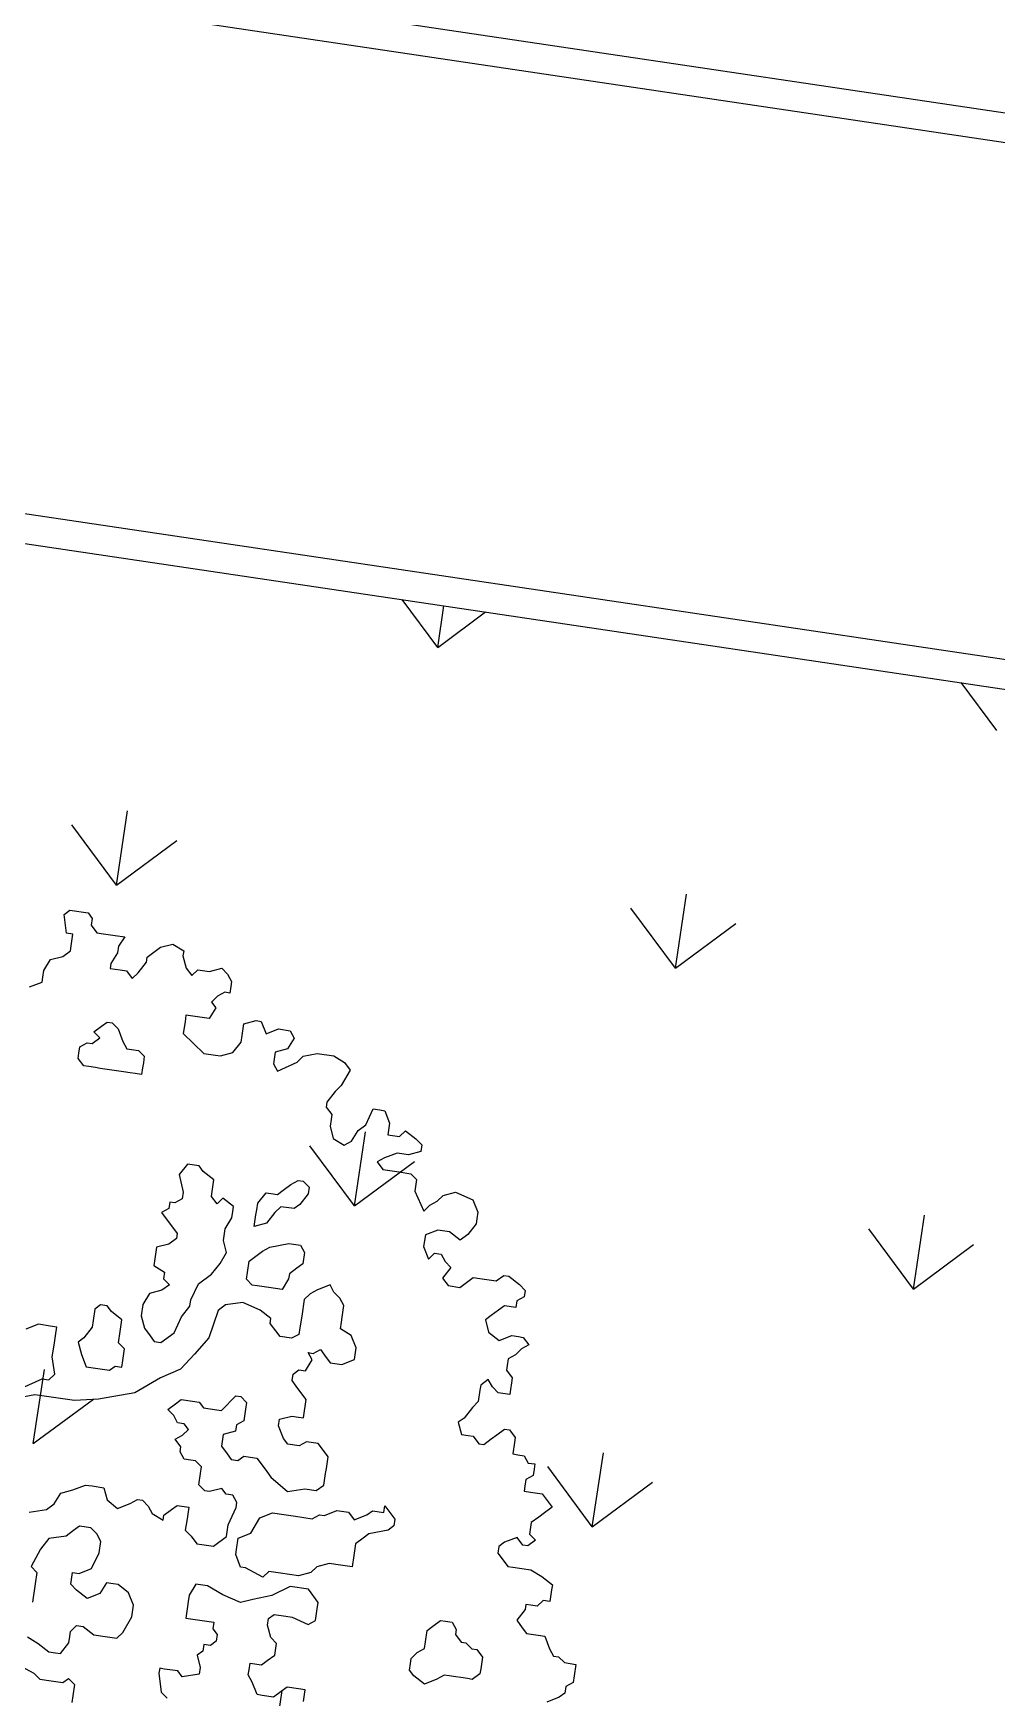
# Model space of a CAD drawing. Header units: millimetres. Extents: x 338 to 506, y 179 to 335.
# Drawn here: x 369.01 to 373.91, y 212.67 to 221.14 of the extents above; entities that cross this region are included whole.
import ezdxf

# ---------------------------------------------------------------- set-up
doc = ezdxf.new("R2010")
doc.units = ezdxf.units.MM
for name, color, linetype in [('ANDEN', 251, 'Continuous'), ('ARBOL-TOP', 3, 'Continuous'), ('MUROS', 32, 'Continuous')]:
    doc.layers.add(name, color=color, linetype=linetype)

# ---------------------------------------------------------------- blocks, each defined once
blk = doc.blocks.new('*X894')
at = {"color": 0}
for p, q in [((31.2055, 121.2319), (31.4749, 121.5013)), ((28.3318, 121.2319), (28.6012, 120.9625)), ((28.3318, 121.2319), (28.7128, 121.2319)), ((31.2055, 121.2319), (31.4749, 120.9625)), ((31.2055, 121.2319), (31.5865, 121.2319)), ((29.7687, 119.795), (30.0381, 120.0644)), ((32.6423, 119.795), (32.8566, 120.0093)), ((26.895, 119.795), (27.276, 119.795)), ((29.7687, 119.795), (30.0381, 119.5256)), ((29.7687, 119.795), (30.1497, 119.795)), ((32.6423, 119.795), (32.8566, 119.5807)), ((32.6423, 119.795), (32.8566, 119.795)), ((28.3318, 118.3582), (28.6012, 118.6276)), ((31.2055, 118.3582), (31.4749, 118.6276)), ((28.3318, 118.3582), (28.6012, 118.0888)), ((28.3318, 118.3582), (28.7128, 118.3582)), ((31.2055, 118.3582), (31.4749, 118.0888)), ((31.2055, 118.3582), (31.5865, 118.3582)), ((29.7687, 116.9213), (30.0381, 117.1908)), ((32.6423, 116.9213), (32.8566, 117.1356)), ((29.7687, 116.9213), (30.0381, 116.6519)), ((29.7687, 116.9213), (30.1497, 116.9213))]:
    blk.add_line(p, q, dxfattribs=at)
blk = doc.blocks.new('ARBOLITO')
at = {"linetype": 'ByBlock'}
for points in [[(462.5954, 69.6888), (462.6099, 69.6971), (462.6099, 69.7033), (462.6099, 69.7117), (462.6162, 69.7262), (462.6307, 69.7324), (462.639, 69.7407), (462.639, 69.747), (462.639, 69.7615), (462.6307, 69.7615), (462.6245, 69.7844), (462.6307, 69.7906), (462.6536, 69.7906), (462.6598, 69.7844), (462.6598, 69.7761), (462.6681, 69.7678), (462.6764, 69.7678), (462.691, 69.7678), (462.7034, 69.7678), (462.6972, 69.7553), (462.6972, 69.747), (462.691, 69.7324), (462.691, 69.7262), (462.6972, 69.7262), (462.7034, 69.7262), (462.7117, 69.7262), (462.7201, 69.7179), (462.7263, 69.7262), (462.7346, 69.7407), (462.7346, 69.747), (462.7491, 69.7615), (462.7637, 69.7678), (462.7782, 69.7615), (462.7782, 69.7553), (462.7845, 69.7407), (462.7928, 69.7324), (462.799, 69.7407), (462.8136, 69.7407), (462.8281, 69.747), (462.8364, 69.7407), (462.8427, 69.7324), (462.8427, 69.7262), (462.8427, 69.7179), (462.8364, 69.7179), (462.8281, 69.7117), (462.8219, 69.7033), (462.8281, 69.6971), (462.8219, 69.6826), (462.8073, 69.6826), (462.7928, 69.6826), (462.7928, 69.6742), (462.7928, 69.6597), (462.8219, 69.6389), (462.8364, 69.6389), (462.8427, 69.6389), (462.8572, 69.6452), (462.8655, 69.6597), (462.8655, 69.668), (462.8655, 69.6826), (462.8801, 69.6888), (462.8863, 69.6888), (462.8946, 69.6742), (462.9091, 69.6826), (462.9237, 69.6826), (462.9299, 69.6742), (462.9237, 69.6597), (462.9091, 69.6535), (462.9091, 69.6389), (462.9154, 69.6306), (462.9382, 69.6452), (462.9445, 69.6535), (462.9611, 69.6597), (462.9819, 69.6597), (462.9964, 69.6535), (463.0047, 69.6452), (462.9964, 69.6244), (462.9902, 69.6161), (462.9819, 69.6015), (462.9819, 69.5953), (462.9902, 69.587), (462.9902, 69.5807), (462.9902, 69.5724), (462.9964, 69.5579), (463.011, 69.5517), (463.0193, 69.5579), (463.0255, 69.5724), (463.0338, 69.5807), (463.0401, 69.6015), (463.0484, 69.6015), (463.0546, 69.6015), (463.0629, 69.587), (463.0629, 69.5724), (463.0775, 69.5724), (463.0837, 69.5807), (463.0982, 69.5724), (463.1065, 69.5662), (463.1065, 69.5579), (463.092, 69.5517), (463.0775, 69.5517), (463.0629, 69.5433), (463.0546, 69.5371), (463.0629, 69.5288), (463.0837, 69.5288), (463.0982, 69.5288), (463.1065, 69.5226), (463.1065, 69.508), (463.1211, 69.4852), (463.1273, 69.4935), (463.1356, 69.4997), (463.1419, 69.508), (463.1564, 69.5143), (463.1793, 69.508), (463.1876, 69.4935), (463.1876, 69.4852), (463.1876, 69.4789), (463.1793, 69.4644), (463.171, 69.4561), (463.1564, 69.4644), (463.1419, 69.4644), (463.1273, 69.4561), (463.1273, 69.4415), (463.1356, 69.427), (463.1419, 69.4353), (463.1502, 69.4353), (463.1564, 69.427), (463.1647, 69.4207), (463.1564, 69.4062), (463.1647, 69.3979), (463.1793, 69.3979), (463.1938, 69.4124), (463.2021, 69.4124), (463.2229, 69.4124), (463.2312, 69.4207), (463.2375, 69.4207), (463.252, 69.4124), (463.2603, 69.4062), (463.2603, 69.3979), (463.252, 69.3917), (463.252, 69.3833), (463.2375, 69.3833), (463.2312, 69.3771), (463.2229, 69.3688), (463.2167, 69.3626), (463.2229, 69.348), (463.2375, 69.3397), (463.252, 69.348), (463.2603, 69.348), (463.2665, 69.348), (463.2749, 69.3397), (463.2665, 69.3335), (463.2603, 69.3252), (463.252, 69.3189), (463.252, 69.3106), (463.252, 69.3044), (463.2603, 69.2961), (463.2603, 69.2898), (463.2603, 69.2815), (463.2603, 69.2753), (463.2458, 69.2753), (463.2375, 69.2815), (463.2312, 69.2898), (463.2229, 69.2815), (463.2229, 69.2753), (463.2229, 69.2607), (463.2167, 69.2524), (463.2084, 69.2379), (463.2021, 69.2317), (463.2084, 69.2171), (463.2167, 69.2171), (463.2229, 69.2171), (463.2312, 69.2088), (463.2375, 69.2088), (463.2458, 69.2171), (463.252, 69.2233), (463.2603, 69.2317), (463.2665, 69.2317), (463.2749, 69.2233), (463.2749, 69.2171), (463.2749, 69.2026), (463.2811, 69.2026), (463.2894, 69.2026), (463.2956, 69.1943), (463.3039, 69.1943), (463.3039, 69.188), (463.3039, 69.1797), (463.2956, 69.1735), (463.2956, 69.1652), (463.2956, 69.1589), (463.3039, 69.1589), (463.3185, 69.1589), (463.333, 69.1444), (463.3247, 69.1361), (463.3185, 69.1298), (463.3102, 69.1215), (463.3102, 69.107), (463.3185, 69.1008), (463.3102, 69.0924), (463.3039, 69.0924), (463.2956, 69.1008), (463.2811, 69.0924), (463.2749, 69.0862), (463.2749, 69.0779), (463.2811, 69.0717), (463.2894, 69.0633), (463.2956, 69.0633), (463.3185, 69.0633), (463.333, 69.0571), (463.3476, 69.0488), (463.3476, 69.0426), (463.3476, 69.028), (463.3393, 69.028), (463.333, 69.0197), (463.3247, 69.0197), (463.3185, 69.0197), (463.3185, 69.0135), (463.3102, 68.9989), (463.3185, 68.9906), (463.3247, 68.9844), (463.3393, 68.9844), (463.3476, 68.9844), (463.3559, 68.9698), (463.3621, 68.9615), (463.3684, 68.9615), (463.3767, 68.9553), (463.3912, 68.9553), (463.3912, 68.9408), (463.3912, 68.9324), (463.3829, 68.9262), (463.3829, 68.9179), (463.3767, 68.9117), (463.3621, 68.9034)], [(462.5954, 69.6888), (462.6099, 69.6971), (462.6099, 69.7033), (462.6099, 69.7117), (462.6162, 69.7262), (462.6307, 69.7324), (462.639, 69.7407), (462.639, 69.747), (462.639, 69.7615), (462.6307, 69.7615), (462.6245, 69.7844), (462.6307, 69.7906), (462.6536, 69.7906), (462.6598, 69.7844), (462.6598, 69.7761), (462.6681, 69.7678), (462.6764, 69.7678), (462.691, 69.7678), (462.7034, 69.7678), (462.6972, 69.7553), (462.6972, 69.747), (462.691, 69.7324), (462.691, 69.7262), (462.6972, 69.7262), (462.7034, 69.7262), (462.7117, 69.7262), (462.7201, 69.7179), (462.7263, 69.7262), (462.7346, 69.7407), (462.7346, 69.747), (462.7491, 69.7615), (462.7637, 69.7678), (462.7782, 69.7615), (462.7782, 69.7553), (462.7845, 69.7407), (462.7928, 69.7324), (462.799, 69.7407), (462.8136, 69.7407), (462.8281, 69.747), (462.8364, 69.7407), (462.8427, 69.7324), (462.8427, 69.7262), (462.8427, 69.7179), (462.8364, 69.7179), (462.8281, 69.7117), (462.8219, 69.7033), (462.8281, 69.6971), (462.8219, 69.6826), (462.8073, 69.6826), (462.7928, 69.6826), (462.7928, 69.6742), (462.7928, 69.6597), (462.8219, 69.6389), (462.8364, 69.6389), (462.8427, 69.6389), (462.8572, 69.6452), (462.8655, 69.6597), (462.8655, 69.668), (462.8655, 69.6826), (462.8801, 69.6888), (462.8863, 69.6888), (462.8946, 69.6742), (462.9091, 69.6826), (462.9237, 69.6826), (462.9299, 69.6742), (462.9237, 69.6597), (462.9091, 69.6535), (462.9091, 69.6389), (462.9154, 69.6306), (462.9382, 69.6452), (462.9445, 69.6535), (462.9611, 69.6597), (462.9819, 69.6597), (462.9964, 69.6535), (463.0047, 69.6452), (462.9964, 69.6244), (462.9902, 69.6161), (462.9819, 69.6015), (462.9819, 69.5953), (462.9902, 69.587), (462.9902, 69.5807), (462.9902, 69.5724), (462.9964, 69.5579), (463.011, 69.5517), (463.0193, 69.5579), (463.0255, 69.5724), (463.0338, 69.5807), (463.0401, 69.6015), (463.0484, 69.6015), (463.0546, 69.6015), (463.0629, 69.587), (463.0629, 69.5724), (463.0775, 69.5724), (463.0837, 69.5807), (463.0982, 69.5724), (463.1065, 69.5662), (463.1065, 69.5579), (463.092, 69.5517), (463.0775, 69.5517), (463.0629, 69.5433), (463.0546, 69.5371), (463.0629, 69.5288), (463.0837, 69.5288), (463.0982, 69.5288), (463.1065, 69.5226), (463.1065, 69.508), (463.1211, 69.4852), (463.1273, 69.4935), (463.1356, 69.4997), (463.1419, 69.508), (463.1564, 69.5143), (463.1793, 69.508), (463.1876, 69.4935), (463.1876, 69.4852), (463.1876, 69.4789), (463.1793, 69.4644), (463.171, 69.4561), (463.1564, 69.4644), (463.1419, 69.4644), (463.1273, 69.4561), (463.1273, 69.4415), (463.1356, 69.427), (463.1419, 69.4353), (463.1502, 69.4353), (463.1564, 69.427), (463.1647, 69.4207), (463.1564, 69.4062), (463.1647, 69.3979), (463.1793, 69.3979), (463.1938, 69.4124), (463.2021, 69.4124), (463.2229, 69.4124), (463.2312, 69.4207), (463.2375, 69.4207), (463.252, 69.4124), (463.2603, 69.4062), (463.2603, 69.3979), (463.252, 69.3917), (463.252, 69.3833), (463.2375, 69.3833), (463.2312, 69.3771), (463.2229, 69.3688), (463.2167, 69.3626), (463.2229, 69.348), (463.2375, 69.3397), (463.252, 69.348), (463.2603, 69.348), (463.2665, 69.348), (463.2749, 69.3397), (463.2665, 69.3335), (463.2603, 69.3252), (463.252, 69.3189), (463.252, 69.3106), (463.252, 69.3044), (463.2603, 69.2961), (463.2603, 69.2898), (463.2603, 69.2815), (463.2603, 69.2753), (463.2458, 69.2753), (463.2375, 69.2815), (463.2312, 69.2898), (463.2229, 69.2815), (463.2229, 69.2753), (463.2229, 69.2607), (463.2167, 69.2524), (463.2084, 69.2379), (463.2021, 69.2317), (463.2084, 69.2171), (463.2167, 69.2171), (463.2229, 69.2171), (463.2312, 69.2088), (463.2375, 69.2088), (463.2458, 69.2171), (463.252, 69.2233), (463.2603, 69.2317), (463.2665, 69.2317), (463.2749, 69.2233), (463.2749, 69.2171), (463.2749, 69.2026), (463.2811, 69.2026), (463.2894, 69.2026), (463.2956, 69.1943), (463.3039, 69.1943), (463.3039, 69.188), (463.3039, 69.1797), (463.2956, 69.1735), (463.2956, 69.1652), (463.2956, 69.1589), (463.3039, 69.1589), (463.3185, 69.1589), (463.333, 69.1444), (463.3247, 69.1361), (463.3185, 69.1298), (463.3102, 69.1215), (463.3102, 69.107), (463.3185, 69.1008), (463.3102, 69.0924), (463.3039, 69.0924), (463.2956, 69.1008), (463.2811, 69.0924), (463.2749, 69.0862), (463.2749, 69.0779), (463.2811, 69.0717), (463.2894, 69.0633), (463.2956, 69.0633), (463.3185, 69.0633), (463.333, 69.0571), (463.3476, 69.0488), (463.3476, 69.0426), (463.3476, 69.028), (463.3393, 69.028), (463.333, 69.0197), (463.3247, 69.0197), (463.3185, 69.0197), (463.3185, 69.0135), (463.3102, 68.9989), (463.3185, 68.9906), (463.3247, 68.9844), (463.3393, 68.9844), (463.3476, 68.9844), (463.3559, 68.9698), (463.3621, 68.9615), (463.3684, 68.9615), (463.3767, 68.9553), (463.3912, 68.9553), (463.3912, 68.9408), (463.3912, 68.9324), (463.3829, 68.9262), (463.3829, 68.9179), (463.3767, 68.9117), (463.3621, 68.9034)], [(462.7117, 69.6015), (462.6972, 69.6015), (462.691, 69.6015), (462.6827, 69.6015), (462.6764, 69.6015), (462.6681, 69.6098), (462.6681, 69.6161), (462.6681, 69.6244), (462.6764, 69.6306), (462.6827, 69.6306), (462.691, 69.6389), (462.6827, 69.6452), (462.691, 69.6535), (462.6972, 69.6597), (462.7034, 69.6597), (462.7117, 69.6535), (462.7201, 69.6389), (462.7263, 69.6306), (462.7408, 69.6306), (462.7491, 69.6244), (462.7491, 69.6161), (462.7491, 69.6098), (462.7491, 69.6015), (462.7408, 69.6015), (462.7346, 69.6015), (462.7263, 69.6015), (462.7117, 69.6015), (462.7117, 69.6015)], [(462.7117, 69.6015), (462.6972, 69.6015), (462.691, 69.6015), (462.6827, 69.6015), (462.6764, 69.6015), (462.6681, 69.6098), (462.6681, 69.6161), (462.6681, 69.6244), (462.6764, 69.6306), (462.6827, 69.6306), (462.691, 69.6389), (462.6827, 69.6452), (462.691, 69.6535), (462.6972, 69.6597), (462.7034, 69.6597), (462.7117, 69.6535), (462.7201, 69.6389), (462.7263, 69.6306), (462.7408, 69.6306), (462.7491, 69.6244), (462.7491, 69.6161), (462.7491, 69.6098), (462.7491, 69.6015), (462.7408, 69.6015), (462.7346, 69.6015), (462.7263, 69.6015), (462.7117, 69.6015)], [(462.8219, 69.2753), (462.8364, 69.2898), (462.8427, 69.3106), (462.851, 69.3252), (462.851, 69.3335), (462.8572, 69.3543), (462.8717, 69.3688), (462.8801, 69.3833), (462.8863, 69.3979), (462.8801, 69.4124), (462.8801, 69.427), (462.8863, 69.4415), (462.8863, 69.4498), (462.8863, 69.4561), (462.8717, 69.4644), (462.8655, 69.4561), (462.8572, 69.4644), (462.8572, 69.4706), (462.8572, 69.4852), (462.8427, 69.4935), (462.8364, 69.4997), (462.8219, 69.4997), (462.8136, 69.4852), (462.8219, 69.4644), (462.8219, 69.4561), (462.8136, 69.4498), (462.8073, 69.4498), (462.8073, 69.4415), (462.799, 69.4353), (462.8073, 69.427), (462.8136, 69.4207), (462.8219, 69.4124), (462.8219, 69.4062), (462.8136, 69.3979), (462.799, 69.3917), (462.799, 69.3771), (462.799, 69.3688), (462.8136, 69.3626), (462.8136, 69.3543), (462.8219, 69.348), (462.8136, 69.3397), (462.799, 69.3335), (462.7928, 69.3189), (462.7928, 69.3044), (462.799, 69.2898), (462.8073, 69.2815), (462.8136, 69.2753), (462.8219, 69.2753), (462.8219, 69.2753)], [(462.8219, 69.2753), (462.8364, 69.2898), (462.8427, 69.3106), (462.851, 69.3252), (462.851, 69.3335), (462.8572, 69.3543), (462.8717, 69.3688), (462.8801, 69.3833), (462.8863, 69.3979), (462.8801, 69.4124), (462.8801, 69.427), (462.8863, 69.4415), (462.8863, 69.4498), (462.8863, 69.4561), (462.8717, 69.4644), (462.8655, 69.4561), (462.8572, 69.4644), (462.8572, 69.4706), (462.8572, 69.4852), (462.8427, 69.4935), (462.8364, 69.4997), (462.8219, 69.4997), (462.8136, 69.4852), (462.8219, 69.4644), (462.8219, 69.4561), (462.8136, 69.4498), (462.8073, 69.4498), (462.8073, 69.4415), (462.799, 69.4353), (462.8073, 69.427), (462.8136, 69.4207), (462.8219, 69.4124), (462.8219, 69.4062), (462.8136, 69.3979), (462.799, 69.3917), (462.799, 69.3771), (462.799, 69.3688), (462.8136, 69.3626), (462.8136, 69.3543), (462.8219, 69.348), (462.8136, 69.3397), (462.799, 69.3335), (462.7928, 69.3189), (462.7928, 69.3044), (462.799, 69.2898), (462.8073, 69.2815), (462.8136, 69.2753), (462.8219, 69.2753)], [(462.9154, 69.4353), (462.9154, 69.4498), (462.9154, 69.4561), (462.9154, 69.4644), (462.9237, 69.4789), (462.9299, 69.4789), (462.9382, 69.4789), (462.9445, 69.4852), (462.9528, 69.4935), (462.9611, 69.4997), (462.9673, 69.4997), (462.9756, 69.4935), (462.9756, 69.4852), (462.9673, 69.4706), (462.9611, 69.4644), (462.9445, 69.4644), (462.9382, 69.4561), (462.9299, 69.4415), (462.9154, 69.4353), (462.9154, 69.4353)], [(462.9154, 69.4353), (462.9154, 69.4498), (462.9154, 69.4561), (462.9154, 69.4644), (462.9237, 69.4789), (462.9299, 69.4789), (462.9382, 69.4789), (462.9445, 69.4852), (462.9528, 69.4935), (462.9611, 69.4997), (462.9673, 69.4997), (462.9756, 69.4935), (462.9756, 69.4852), (462.9673, 69.4706), (462.9611, 69.4644), (462.9445, 69.4644), (462.9382, 69.4561), (462.9299, 69.4415), (462.9154, 69.4353)], [(462.9445, 69.3626), (462.9299, 69.3626), (462.9237, 69.3626), (462.9154, 69.3688), (462.9154, 69.3771), (462.9154, 69.3917), (462.9299, 69.4062), (462.9382, 69.4124), (462.9611, 69.4207), (462.9756, 69.4207), (462.9819, 69.4124), (462.9819, 69.3979), (462.9756, 69.3917), (462.9673, 69.3833), (462.9673, 69.3771), (462.9611, 69.3626), (462.9445, 69.3626), (462.9445, 69.3626)], [(462.9445, 69.3626), (462.9299, 69.3626), (462.9237, 69.3626), (462.9154, 69.3688), (462.9154, 69.3771), (462.9154, 69.3917), (462.9299, 69.4062), (462.9382, 69.4124), (462.9611, 69.4207), (462.9756, 69.4207), (462.9819, 69.4124), (462.9819, 69.3979), (462.9756, 69.3917), (462.9673, 69.3833), (462.9673, 69.3771), (462.9611, 69.3626), (462.9445, 69.3626)], [(462.691, 69.0426), (462.7117, 69.0488), (462.7201, 69.0571), (462.7263, 69.0717), (462.7408, 69.0779), (462.7554, 69.0862), (462.7637, 69.0862), (462.7782, 69.0862), (462.7845, 69.0717), (462.799, 69.0633), (462.8136, 69.0717), (462.8219, 69.0779), (462.8281, 69.0779), (462.8364, 69.0717), (462.8427, 69.0633), (462.8572, 69.0571), (462.8572, 69.0633), (462.8655, 69.0717), (462.8717, 69.0779), (462.8863, 69.0779), (462.8863, 69.0633), (462.8863, 69.0488), (462.8946, 69.0426), (462.9029, 69.0343), (462.9091, 69.0343), (462.9237, 69.0343), (462.9382, 69.0488), (462.9382, 69.0633), (462.9445, 69.0862), (462.9445, 69.0924), (462.9382, 69.1008), (462.9299, 69.1008), (462.9237, 69.107), (462.9091, 69.1008), (462.9029, 69.1008), (462.8946, 69.107), (462.8946, 69.1215), (462.8946, 69.1298), (462.8863, 69.1361), (462.8801, 69.1361), (462.8717, 69.1361), (462.8655, 69.1444), (462.8655, 69.1506), (462.8572, 69.1589), (462.8655, 69.1652), (462.8717, 69.1735), (462.8655, 69.1797), (462.8572, 69.1797), (462.851, 69.188), (462.8427, 69.1943), (462.851, 69.2026), (462.8572, 69.2088), (462.8717, 69.2088), (462.8801, 69.2088), (462.8863, 69.2026), (462.9029, 69.2026), (462.9091, 69.2026), (462.9237, 69.2233), (462.9299, 69.2233), (462.9382, 69.2171), (462.9382, 69.2088), (462.9382, 69.1943), (462.9299, 69.188), (462.9299, 69.1797), (462.9154, 69.1735), (462.9154, 69.1589), (462.9237, 69.1506), (462.9299, 69.1444), (462.9382, 69.1444), (462.9445, 69.1506), (462.9528, 69.1506), (462.9611, 69.1506), (462.9673, 69.1444), (462.9756, 69.1361), (462.9819, 69.1298), (463.0047, 69.1153), (463.0255, 69.1215), (463.0401, 69.1215), (463.0484, 69.1298), (463.0484, 69.1444), (463.0484, 69.1506), (463.0484, 69.1652), (463.0401, 69.1735), (463.0338, 69.1797), (463.0193, 69.1797), (463.011, 69.1735), (462.9964, 69.1735), (462.9902, 69.1797), (462.9819, 69.1943), (462.9819, 69.2026), (462.9964, 69.2088), (463.0047, 69.2088), (463.011, 69.2088), (463.011, 69.2317), (463.0047, 69.2379), (462.9964, 69.2462), (462.9902, 69.2524), (462.9902, 69.2607), (462.9964, 69.267), (463.0047, 69.267), (463.011, 69.2815), (463.0047, 69.2898), (463.011, 69.2898), (463.0193, 69.2961), (463.0255, 69.2898), (463.0338, 69.2815), (463.0484, 69.2815), (463.0629, 69.2898), (463.0629, 69.3044), (463.0546, 69.3189), (463.0401, 69.3252), (463.0401, 69.3335), (463.0401, 69.3397), (463.0401, 69.3543), (463.0338, 69.3626), (463.0255, 69.3688), (463.0193, 69.3771), (463.0047, 69.3688), (462.9964, 69.3626), (462.9902, 69.3543), (462.9902, 69.3335), (462.9902, 69.3189), (462.9902, 69.3106), (462.9819, 69.3044), (462.9673, 69.3044), (462.9611, 69.3106), (462.9528, 69.3189), (462.9528, 69.3252), (462.9382, 69.3335), (462.9154, 69.3397), (462.8946, 69.3335), (462.8863, 69.3252), (462.8801, 69.2898), (462.8655, 69.267), (462.851, 69.2462), (462.8281, 69.2317), (462.799, 69.2088), (462.7554, 69.1943), (462.7263, 69.188), (462.6972, 69.188), (462.6764, 69.188), (462.6536, 69.1797)], [(462.691, 69.0426), (462.7117, 69.0488), (462.7201, 69.0571), (462.7263, 69.0717), (462.7408, 69.0779), (462.7554, 69.0862), (462.7637, 69.0862), (462.7782, 69.0862), (462.7845, 69.0717), (462.799, 69.0633), (462.8136, 69.0717), (462.8219, 69.0779), (462.8281, 69.0779), (462.8364, 69.0717), (462.8427, 69.0633), (462.8572, 69.0571), (462.8572, 69.0633), (462.8655, 69.0717), (462.8717, 69.0779), (462.8863, 69.0779), (462.8863, 69.0633), (462.8863, 69.0488), (462.8946, 69.0426), (462.9029, 69.0343), (462.9091, 69.0343), (462.9237, 69.0343), (462.9382, 69.0488), (462.9382, 69.0633), (462.9445, 69.0862), (462.9445, 69.0924), (462.9382, 69.1008), (462.9299, 69.1008), (462.9237, 69.107), (462.9091, 69.1008), (462.9029, 69.1008), (462.8946, 69.107), (462.8946, 69.1215), (462.8946, 69.1298), (462.8863, 69.1361), (462.8801, 69.1361), (462.8717, 69.1361), (462.8655, 69.1444), (462.8655, 69.1506), (462.8572, 69.1589), (462.8655, 69.1652), (462.8717, 69.1735), (462.8655, 69.1797), (462.8572, 69.1797), (462.851, 69.188), (462.8427, 69.1943), (462.851, 69.2026), (462.8572, 69.2088), (462.8717, 69.2088), (462.8801, 69.2088), (462.8863, 69.2026), (462.9029, 69.2026), (462.9091, 69.2026), (462.9237, 69.2233), (462.9299, 69.2233), (462.9382, 69.2171), (462.9382, 69.2088), (462.9382, 69.1943), (462.9299, 69.188), (462.9299, 69.1797), (462.9154, 69.1735), (462.9154, 69.1589), (462.9237, 69.1506), (462.9299, 69.1444), (462.9382, 69.1444), (462.9445, 69.1506), (462.9528, 69.1506), (462.9611, 69.1506), (462.9673, 69.1444), (462.9756, 69.1361), (462.9819, 69.1298), (463.0047, 69.1153), (463.0255, 69.1215), (463.0401, 69.1215), (463.0484, 69.1298), (463.0484, 69.1444), (463.0484, 69.1506), (463.0484, 69.1652), (463.0401, 69.1735), (463.0338, 69.1797), (463.0193, 69.1797), (463.011, 69.1735), (462.9964, 69.1735), (462.9902, 69.1797), (462.9819, 69.1943), (462.9819, 69.2026), (462.9964, 69.2088), (463.0047, 69.2088), (463.011, 69.2088), (463.011, 69.2317), (463.0047, 69.2379), (462.9964, 69.2462), (462.9902, 69.2524), (462.9902, 69.2607), (462.9964, 69.267), (463.0047, 69.267), (463.011, 69.2815), (463.0047, 69.2898), (463.011, 69.2898), (463.0193, 69.2961), (463.0255, 69.2898), (463.0338, 69.2815), (463.0484, 69.2815), (463.0629, 69.2898), (463.0629, 69.3044), (463.0546, 69.3189), (463.0401, 69.3252), (463.0401, 69.3335), (463.0401, 69.3397), (463.0401, 69.3543), (463.0338, 69.3626), (463.0255, 69.3688), (463.0193, 69.3771), (463.0047, 69.3688), (462.9964, 69.3626), (462.9902, 69.3543), (462.9902, 69.3335), (462.9902, 69.3189), (462.9902, 69.3106), (462.9819, 69.3044), (462.9673, 69.3044), (462.9611, 69.3106), (462.9528, 69.3189), (462.9528, 69.3252), (462.9382, 69.3335), (462.9154, 69.3397), (462.8946, 69.3335), (462.8863, 69.3252), (462.8801, 69.2898), (462.8655, 69.267), (462.851, 69.2462), (462.8281, 69.2317), (462.799, 69.2088), (462.7554, 69.1943), (462.7263, 69.188), (462.6972, 69.188), (462.6764, 69.188), (462.6536, 69.1797)], [(462.6972, 69.2171), (462.691, 69.2379), (462.691, 69.2524), (462.691, 69.267), (462.691, 69.2753), (462.6827, 69.2753), (462.6681, 69.2753), (462.6536, 69.267)], [(462.6598, 69.1943), (462.6827, 69.2088), (462.691, 69.2088), (462.6972, 69.2171), (462.6972, 69.2171)], [(462.6972, 69.2171), (462.691, 69.2379), (462.691, 69.2524), (462.691, 69.267), (462.691, 69.2753), (462.6827, 69.2753), (462.6681, 69.2753), (462.6536, 69.267)], [(462.6598, 69.1943), (462.6827, 69.2088), (462.691, 69.2088), (462.6972, 69.2171)], [(462.7782, 69.2462), (462.7782, 69.2607), (462.7699, 69.267), (462.7699, 69.2815), (462.7699, 69.2961), (462.7554, 69.3044), (462.7491, 69.3106), (462.7408, 69.3106), (462.7346, 69.3044), (462.7346, 69.2898), (462.7346, 69.2815), (462.7263, 69.267), (462.7201, 69.2607), (462.7263, 69.2462), (462.7346, 69.2317), (462.7491, 69.2317), (462.7637, 69.2317), (462.7699, 69.2379), (462.7782, 69.2379), (462.7782, 69.2462), (462.7782, 69.2462)], [(462.7782, 69.2462), (462.7782, 69.2607), (462.7699, 69.267), (462.7699, 69.2815), (462.7699, 69.2961), (462.7554, 69.3044), (462.7491, 69.3106), (462.7408, 69.3106), (462.7346, 69.3044), (462.7346, 69.2898), (462.7346, 69.2815), (462.7263, 69.267), (462.7201, 69.2607), (462.7263, 69.2462), (462.7346, 69.2317), (462.7491, 69.2317), (462.7637, 69.2317), (462.7699, 69.2379), (462.7782, 69.2379), (462.7782, 69.2462)], [(462.9611, 69.0135), (462.9528, 69.028), (462.9528, 69.0343), (462.9528, 69.0488), (462.9673, 69.0571), (462.9756, 69.0779), (462.9902, 69.0862), (463.0047, 69.0862), (463.0193, 69.0862), (463.0401, 69.0862), (463.0484, 69.0924), (463.0546, 69.0924), (463.0691, 69.1008), (463.0837, 69.1008), (463.092, 69.0924), (463.1065, 69.1008), (463.1128, 69.107), (463.1273, 69.107), (463.1273, 69.1153), (463.1419, 69.1008), (463.1419, 69.0924), (463.1356, 69.0862), (463.1128, 69.0779), (463.1065, 69.0717), (463.0982, 69.0633), (463.0982, 69.0488), (463.0982, 69.0343), (463.0837, 69.0343), (463.0691, 69.0343), (463.0546, 69.028), (463.0484, 69.0197), (463.0338, 69.0135), (463.011, 69.0135), (462.9964, 69.0135), (462.9902, 69.0052), (462.9673, 69.0135), (462.9611, 69.0135), (462.9611, 69.0135)], [(462.9611, 69.0135), (462.9528, 69.028), (462.9528, 69.0343), (462.9528, 69.0488), (462.9673, 69.0571), (462.9756, 69.0779), (462.9902, 69.0862), (463.0047, 69.0862), (463.0193, 69.0862), (463.0401, 69.0862), (463.0484, 69.0924), (463.0546, 69.0924), (463.0691, 69.1008), (463.0837, 69.1008), (463.092, 69.0924), (463.1065, 69.1008), (463.1128, 69.107), (463.1273, 69.107), (463.1273, 69.1153), (463.1419, 69.1008), (463.1419, 69.0924), (463.1356, 69.0862), (463.1128, 69.0779), (463.1065, 69.0717), (463.0982, 69.0633), (463.0982, 69.0488), (463.0982, 69.0343), (463.0837, 69.0343), (463.0691, 69.0343), (463.0546, 69.028), (463.0484, 69.0197), (463.0338, 69.0135), (463.011, 69.0135), (462.9964, 69.0135), (462.9902, 69.0052), (462.9673, 69.0135), (462.9611, 69.0135)], [(462.7117, 68.8888), (462.7263, 68.8826), (462.7408, 68.8743), (462.7491, 68.8743), (462.7554, 68.8743), (462.7637, 68.8888), (462.7637, 68.8971), (462.7637, 68.9034), (462.7699, 68.9117), (462.7782, 68.9117), (462.7928, 68.9034), (462.8073, 68.9034), (462.8219, 68.9034), (462.8281, 68.9117), (462.8364, 68.9324), (462.8364, 68.947), (462.8281, 68.9615), (462.8136, 68.9698), (462.8073, 68.9698), (462.799, 68.9698), (462.7928, 68.9553), (462.7782, 68.947), (462.7637, 68.9553), (462.7554, 68.9615), (462.7554, 68.9761), (462.7637, 68.9761), (462.7782, 68.9844), (462.7845, 69.0052), (462.7845, 69.0197), (462.7782, 69.028), (462.7699, 69.0343), (462.7554, 69.0343), (462.7491, 69.028), (462.7408, 69.0197), (462.7201, 69.0135), (462.7117, 68.9989), (462.7034, 68.9761), (462.7117, 68.9698), (462.7117, 68.9553), (462.7117, 68.9324)], [(462.7117, 68.8888), (462.7263, 68.8826), (462.7408, 68.8743), (462.7491, 68.8743), (462.7554, 68.8743), (462.7637, 68.8888), (462.7637, 68.8971), (462.7637, 68.9034), (462.7699, 68.9117), (462.7782, 68.9117), (462.7928, 68.9034), (462.8073, 68.9034), (462.8219, 68.9034), (462.8281, 68.9117), (462.8364, 68.9324), (462.8364, 68.947), (462.8281, 68.9615), (462.8136, 68.9698), (462.8073, 68.9698), (462.799, 68.9698), (462.7928, 68.9553), (462.7782, 68.947), (462.7637, 68.9553), (462.7554, 68.9615), (462.7554, 68.9761), (462.7637, 68.9761), (462.7782, 68.9844), (462.7845, 69.0052), (462.7845, 69.0197), (462.7782, 69.028), (462.7699, 69.0343), (462.7554, 69.0343), (462.7491, 69.028), (462.7408, 69.0197), (462.7201, 69.0135), (462.7117, 68.9989), (462.7034, 68.9761), (462.7117, 68.9698), (462.7117, 68.9553), (462.7117, 68.9324)], [(462.9091, 68.868), (462.9029, 68.8743), (462.8863, 68.8743), (462.8801, 68.8743), (462.8801, 68.868), (462.8863, 68.8452), (462.8946, 68.8389)], [(463.0629, 68.8597), (463.0629, 68.8743), (463.0546, 68.8743), (463.0401, 68.8743), (463.0338, 68.868), (463.0255, 68.8597), (463.011, 68.8597), (463.0047, 68.8597), (462.9964, 68.8743), (462.9902, 68.8826), (462.9902, 68.8888), (462.9902, 68.8971), (463.0047, 68.8971), (463.011, 68.9034), (463.0193, 68.9117), (463.0193, 68.9262), (463.011, 68.9324), (463.0047, 68.947), (463.0047, 68.9553), (463.011, 68.9615), (463.0255, 68.9615), (463.0338, 68.9615), (463.0546, 68.9553), (463.0629, 68.9615), (463.0629, 68.9761), (463.0629, 68.9844), (463.0484, 68.9989), (463.0255, 68.9989), (463.0047, 68.9844), (462.9819, 68.9761), (462.9673, 68.9698), (462.9445, 68.9761), (462.9237, 68.9844), (462.9091, 68.9844), (462.9029, 68.9698), (462.9029, 68.9615), (462.9029, 68.9553), (462.9029, 68.9408), (462.9091, 68.9408), (462.9237, 68.9408), (462.9382, 68.9408), (462.9382, 68.9324), (462.9445, 68.9262), (462.9445, 68.9179), (462.9382, 68.9117), (462.9299, 68.9117), (462.9299, 68.9034), (462.9237, 68.8971), (462.9299, 68.8826), (462.9299, 68.8743), (462.9091, 68.868), (462.9091, 68.868)], [(462.9091, 68.868), (462.9029, 68.8743), (462.8863, 68.8743), (462.8801, 68.8743), (462.8801, 68.868), (462.8863, 68.8452), (462.8946, 68.8389)], [(463.0629, 68.8597), (463.0629, 68.8743), (463.0546, 68.8743), (463.0401, 68.8743), (463.0338, 68.868), (463.0255, 68.8597), (463.011, 68.8597), (463.0047, 68.8597), (462.9964, 68.8743), (462.9902, 68.8826), (462.9902, 68.8888), (462.9902, 68.8971), (463.0047, 68.8971), (463.011, 68.9034), (463.0193, 68.9117), (463.0193, 68.9262), (463.011, 68.9324), (463.0047, 68.947), (463.0047, 68.9553), (463.011, 68.9615), (463.0255, 68.9615), (463.0338, 68.9615), (463.0546, 68.9553), (463.0629, 68.9615), (463.0629, 68.9761), (463.0629, 68.9844), (463.0484, 68.9989), (463.0255, 68.9989), (463.0047, 68.9844), (462.9819, 68.9761), (462.9673, 68.9698), (462.9445, 68.9761), (462.9237, 68.9844), (462.9091, 68.9844), (462.9029, 68.9698), (462.9029, 68.9615), (462.9029, 68.9553), (462.9029, 68.9408), (462.9091, 68.9408), (462.9237, 68.9408), (462.9382, 68.9408), (462.9382, 68.9324), (462.9445, 68.9262), (462.9445, 68.9179), (462.9382, 68.9117), (462.9299, 68.9117), (462.9299, 68.9034), (462.9237, 68.8971), (462.9299, 68.8826), (462.9299, 68.8743), (462.9091, 68.868)], [(463.2375, 68.9179), (463.2312, 68.9179), (463.2229, 68.9117), (463.2084, 68.9034), (463.1938, 68.9117), (463.1876, 68.9179), (463.1876, 68.9262), (463.1876, 68.9324), (463.1938, 68.9408), (463.2021, 68.947), (463.2021, 68.9553), (463.2021, 68.9698), (463.2084, 68.9761), (463.2167, 68.9844), (463.2229, 68.9844), (463.2312, 68.9844), (463.2375, 68.9761), (463.2375, 68.9698), (463.2458, 68.9615), (463.252, 68.9615), (463.2603, 68.9553), (463.2665, 68.9553), (463.2749, 68.947), (463.2749, 68.9324), (463.2749, 68.9262), (463.2665, 68.9179), (463.2603, 68.9179), (463.252, 68.9179), (463.2458, 68.9179), (463.2375, 68.9179), (463.2375, 68.9179)], [(463.2375, 68.9179), (463.2312, 68.9179), (463.2229, 68.9117), (463.2084, 68.9034), (463.1938, 68.9117), (463.1876, 68.9179), (463.1876, 68.9262), (463.1876, 68.9324), (463.1938, 68.9408), (463.2021, 68.947), (463.2021, 68.9553), (463.2021, 68.9698), (463.2084, 68.9761), (463.2167, 68.9844), (463.2229, 68.9844), (463.2312, 68.9844), (463.2375, 68.9761), (463.2375, 68.9698), (463.2458, 68.9615), (463.252, 68.9615), (463.2603, 68.9553), (463.2665, 68.9553), (463.2749, 68.947), (463.2749, 68.9324), (463.2749, 68.9262), (463.2665, 68.9179), (463.2603, 68.9179), (463.252, 68.9179), (463.2458, 68.9179), (463.2375, 68.9179)], [(462.7034, 68.8535), (462.7263, 68.8452), (462.7346, 68.8389), (462.7491, 68.8389), (462.7637, 68.8389), (462.7699, 68.8452), (462.7782, 68.8389), (462.7782, 68.8244), (462.7782, 68.8161)], [(462.7034, 68.8535), (462.7263, 68.8452), (462.7346, 68.8389), (462.7491, 68.8389), (462.7637, 68.8389), (462.7699, 68.8452), (462.7782, 68.8389), (462.7782, 68.8244), (462.7782, 68.8161)]]:
    blk.add_lwpolyline(points, dxfattribs=at)
blk = doc.blocks.new('A$C7152A42C')
at = {"layer": 'ANDEN'}
for points in [[(54.93114, 140.52352), (33.00663, 141.9156), (33.00663, 108.85105), (27.5977, 108.85105), (27.5977, 104.3339), (27.5977, 104.2339), (27.5977, 104.2839), (27.5977, 104.2839), (27.5977, 103.76938), (27.5977, 103.76938), (27.5977, 103.71938), (27.5977, 97.50321), (27.5977, 97.40321), (28.41845, 97.40321), (28.41845, 84.11147)], [(54.78114, 140.68335), (32.85663, 142.07542), (32.85663, 109.00105), (27.4477, 109.00105), (27.4477, 104.3339), (27.4477, 104.0839), (27.4477, 104.1339), (27.4477, 103.91938), (27.4477, 103.86938), (27.4477, 97.50321), (27.4477, 97.25321), (28.26845, 97.25321), (28.26845, 84.26147)]]:
    blk.add_lwpolyline(points, dxfattribs=at)
for points in [[(35.6068, 108.85105), (35.6068, 137.74245), (46.1704, 137.07172), (46.1704, 123.85105), (47.1704, 123.85105), (47.1704, 118.85105), (46.1704, 118.85105), (46.1704, 113.85105), (47.1704, 113.85105), (47.1704, 108.85105)], [(35.7568, 109.00105), (35.7568, 137.58262), (46.0204, 136.93094), (46.0204, 123.70105), (47.0204, 123.70105), (47.0204, 119.00105), (46.0204, 119.00105), (46.0204, 113.70105), (47.0204, 113.70105), (47.0204, 109.00105)]]:
    blk.add_lwpolyline(points, close=True, dxfattribs=at)
at = {"layer": 'ANDEN', "color": 251, "linetype": 'Continuous'}
blk.add_blockref('*X894', (0, 0), dxfattribs=at)
at = {"layer": 'ARBOL-TOP', "color": 3, "linetype": 'ByBlock', "xscale": 4.090679926752369, "yscale": 4.090679926752369, "zscale": 4.090679926752369, "rotation": 270}
blk.add_blockref('ARBOLITO', (-254.44689, 2013.92225), dxfattribs=at)

msp = doc.modelspace()

# ---------------------------------------------------------------- block references
at = {"layer": 'MUROS', "color": 32, "rotation": 81.53046525965426}
msp.add_blockref('A$C7152A42C', (484.7482, 168.0844), dxfattribs=at)

doc.saveas('drawing.dxf')
